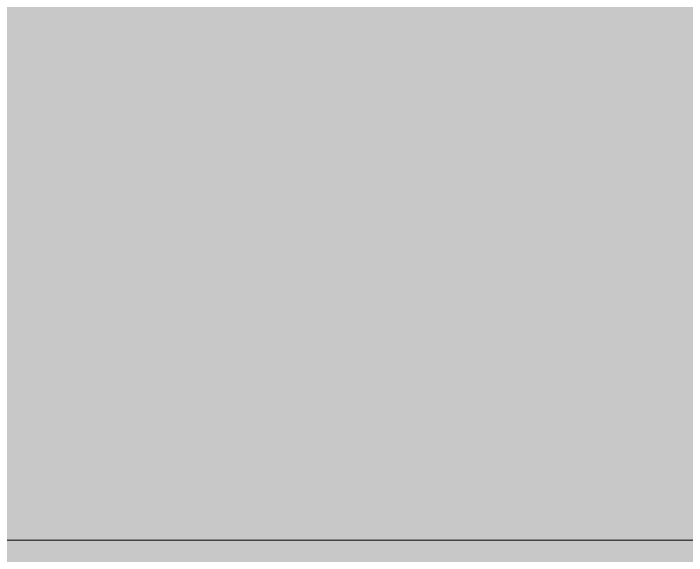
# Model space of a CAD drawing. Header units: millimetres. Extents: x 15878 to 679837, y -72324 to 391440.
# Drawn here: x 181452 to 182102, y 37592 to 38116 of the extents above; entities that cross this region are included whole.
import ezdxf

# ---------------------------------------------------------------- set-up
doc = ezdxf.new("R2010")
doc.units = ezdxf.units.MM
doc.layers.add('A-DETL-GENF', color=92, linetype='Continuous', lineweight=5)
doc.layers.add('A-WALL', color=113, linetype='Continuous', lineweight=5)

msp = doc.modelspace()

# ---------------------------------------------------------------- hatches: boundary and pattern name
at = {"layer": 'A-DETL-GENF', "transparency": 33554585}
h = msp.add_hatch(color=253, dxfattribs=at)
h.paths.add_polyline_path([(193031.82, 30457.49), (193031.82, 31607.49), (195106.82, 31607.49), (195106.82, 34107.49), (202306.82, 34107.49), (202306.82, 35797.49), (205331.82, 35797.49), (205331.82, 52007.49), (202831.82, 52007.49), (202831.82, 51406.34), (202231.82, 51406.34), (202231.82, 48337.49), (196081.82, 48337.49), (196081.82, 52057.49), (193181.82, 52057.49), (193181.82, 49957.49), (189481.82, 49957.49), (189481.82, 52057.49), (177431.82, 52057.49), (177431.82, 45607.49), (166981.82, 45607.49), (166981.82, 31607.49), (190881.82, 31607.49), (190881.82, 30457.49)], flags=0)
h.paths.add_polyline_path([(178081.82, 39607.49), (177481.82, 39607.49), (177481.82, 40207.49), (178081.82, 40207.49)], flags=0)
h.paths.add_polyline_path([(199881.82, 39607.49), (199881.82, 40207.49), (200481.82, 40207.49), (200481.82, 39607.49), (199984.37, 39607.49)], flags=0)
h.paths.add_polyline_path([(189481.82, 39607.49), (189481.82, 40207.49), (190081.82, 40207.49), (190081.82, 39607.49)], flags=0)
h.paths.add_polyline_path([(178081.82, 51407.49), (177481.82, 51407.49), (177481.82, 52007.49), (178081.82, 52007.49), (178081.82, 51515.3)], flags=0)

# ---------------------------------------------------------------- linework, layer by layer
at = {"layer": 'A-WALL', "lineweight": 18}
msp.add_line((179251.82, 37607.49), (189465.6, 37607.49), dxfattribs=at)

doc.saveas('drawing.dxf')
